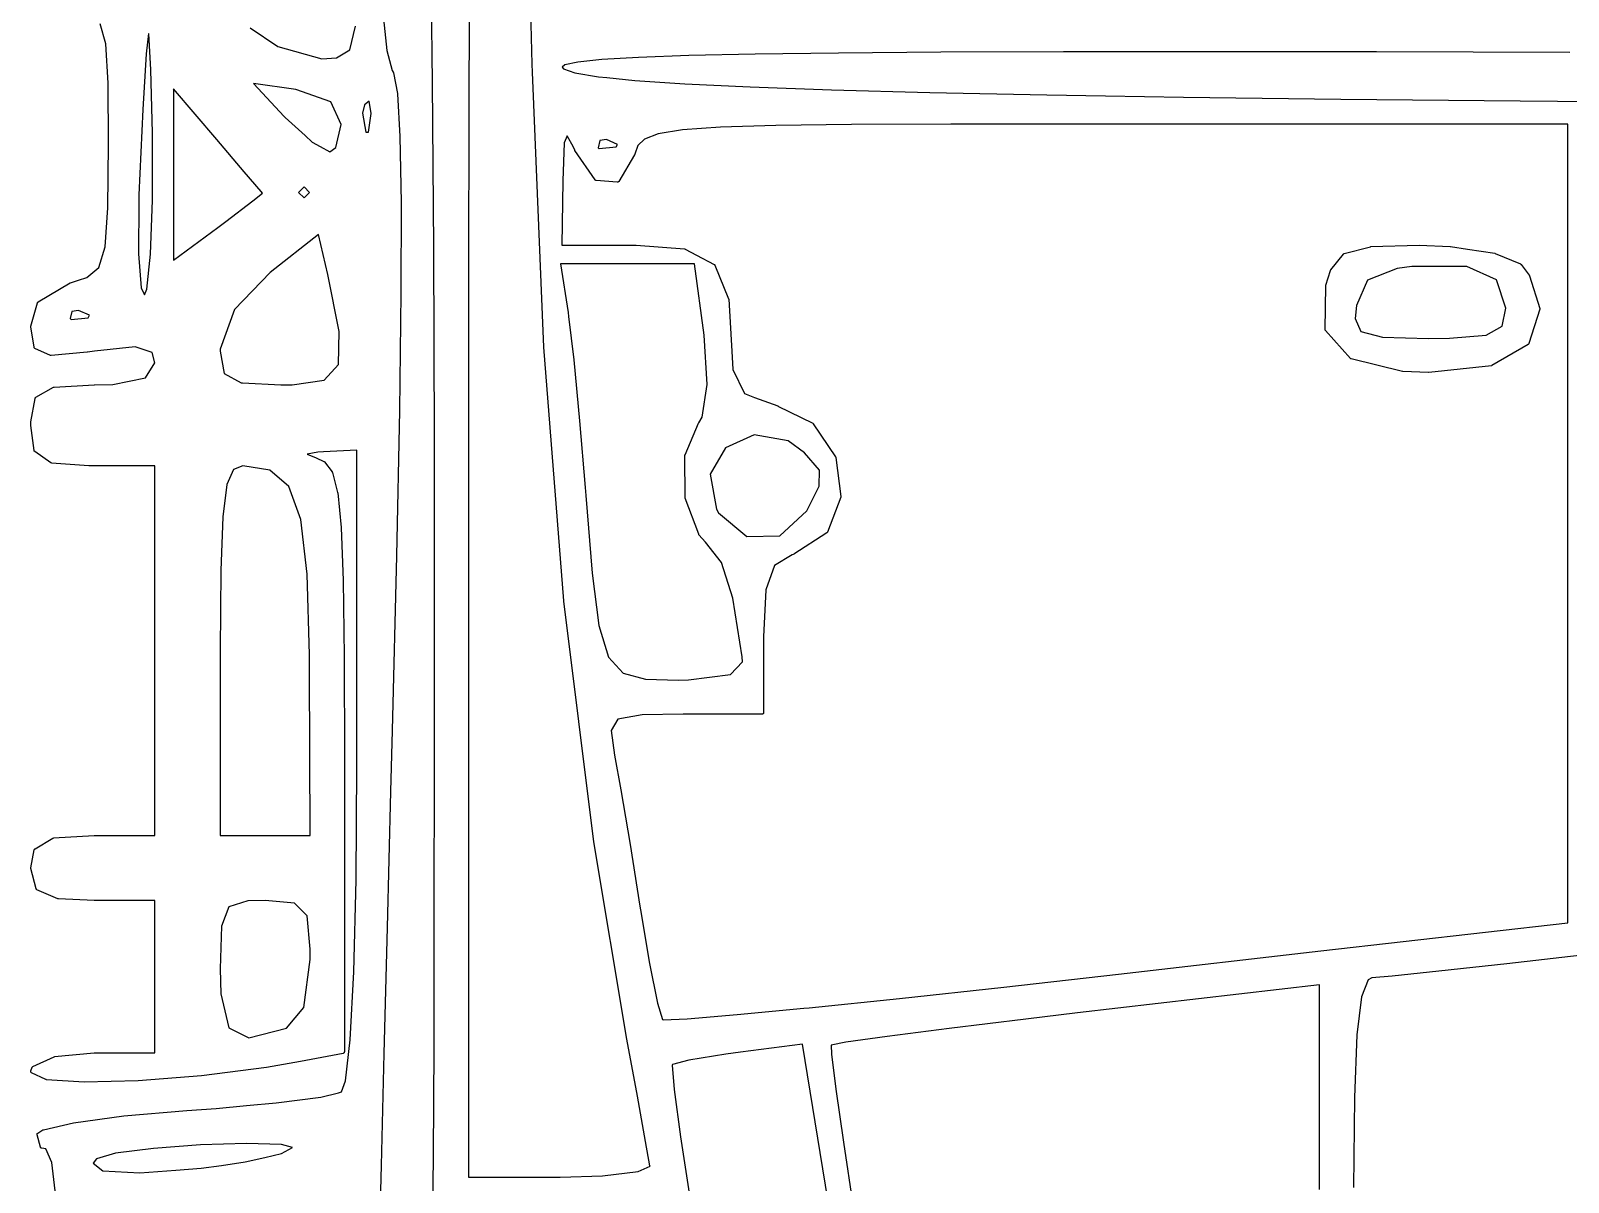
# Model space of a CAD drawing. Extents: x 0.3 to 75.7, y -92.2 to -1.9.
# Drawn here: x 0.29 to 5.32, y -72.89 to -69.13 of the extents above; entities that cross this region are included whole.
import ezdxf

# ---------------------------------------------------------------- set-up
doc = ezdxf.new("R2010")
doc.units = 0
doc.header["$MEASUREMENT"] = 0
doc.layers.add('BLACK', color=7, linetype='CONTINUOUS')

msp = doc.modelspace()

# ---------------------------------------------------------------- linework, layer by layer
at = {"layer": 'Black'}
for p, q in [((1.60526, -69.2975), (1.59973, -68.8544)), ((1.93147, -69.2375), (1.92149, -68.8533)), ((1.44066, -69.0478), (1.45514, -69.1929)), ((1.72525, -69.0328), (1.72378, -69.4156)), ((0.536395, -69.1703), (0.517679, -69.1052)), ((1.33471, -69.19), (1.3535, -69.1131)), ((0.675832, -69.1374), (0.667878, -69.2037)), ((0.676439, -69.1385), (0.675832, -69.1374)), ((0.683361, -69.2543), (0.676439, -69.1385)), ((1.00824, -69.1185), (1.09878, -69.1799)), ((0.54355, -69.2991), (0.536395, -69.1703)), ((0.667878, -69.2037), (0.656779, -69.3852)), ((1.09878, -69.1799), (1.24278, -69.2198)), ((1.29127, -69.2167), (1.33471, -69.19)), ((1.45514, -69.1929), (1.47274, -69.2574)), ((2.27848, -69.215), (2.15906, -69.222)), ((2.44389, -69.2091), (2.27848, -69.215)), ((2.66041, -69.2044), (2.44389, -69.2091)), ((2.93334, -69.2009), (2.66041, -69.2044)), ((2.66041, -69.2044), (2.66041, -69.2044)), ((3.26781, -69.1985), (2.93334, -69.2009)), ((2.93334, -69.2009), (2.93334, -69.2009)), ((3.66909, -69.1971), (3.26781, -69.1985)), ((4.1424, -69.1968), (3.66909, -69.1971)), ((4.69297, -69.1974), (4.1424, -69.1968)), ((5.32604, -69.199), (4.69297, -69.1974)), ((0.68846, -69.4632), (0.683361, -69.2543)), ((1.24278, -69.2198), (1.29127, -69.2167)), ((1.47274, -69.2574), (1.47663, -69.2636)), ((1.47663, -69.2636), (1.47665, -69.2637)), ((1.47665, -69.2637), (1.47669, -69.2637)), ((1.47669, -69.2637), (1.47697, -69.2645)), ((1.47697, -69.2645), (1.47728, -69.2652)), ((1.47728, -69.2652), (1.47728, -69.2653)), ((1.47728, -69.2653), (1.4773, -69.2654)), ((1.4773, -69.2654), (1.49007, -69.3335)), ((1.9321, -69.263), (1.93147, -69.2375)), ((1.93211, -69.2631), (1.9321, -69.263)), ((1.96906, -70.1631), (1.9321, -69.2631)), ((1.9321, -69.2631), (1.93211, -69.2631)), ((2.03841, -69.2397), (2.02961, -69.247)), ((2.02961, -69.247), (2.03328, -69.252)), ((2.03328, -69.252), (2.07112, -69.2654)), ((2.0805, -69.2304), (2.03841, -69.2397)), ((2.07112, -69.2654), (2.14797, -69.2783)), ((2.15906, -69.222), (2.0805, -69.2304)), ((0.5446, -69.4987), (0.54355, -69.2991)), ((1.15733, -69.3203), (1.0189, -69.3)), ((1.0189, -69.3), (1.12021, -69.4079)), ((1.60905, -69.8353), (1.60526, -69.2975)), ((2.14797, -69.2783), (2.1757, -69.2811)), ((2.1757, -69.2811), (2.2667, -69.2903)), ((2.2667, -69.2903), (2.43084, -69.3013)), ((2.43084, -69.3013), (2.64396, -69.3115)), ((2.64396, -69.3115), (2.90999, -69.3209)), ((0.899334, -69.484), (0.7578, -69.3184)), ((0.7578, -69.3184), (0.7578, -69.8783)), ((1.27289, -69.3599), (1.15733, -69.3203)), ((1.30635, -69.4343), (1.27289, -69.3599)), ((1.39755, -69.358), (1.38291, -69.3705)), ((1.40413, -69.3984), (1.39755, -69.358)), ((1.49007, -69.3335), (1.49008, -69.3338)), ((1.49008, -69.3338), (1.49015, -69.3341)), ((1.49015, -69.3341), (1.49847, -69.4735)), ((2.90999, -69.3209), (2.90999, -69.3209)), ((2.90999, -69.3209), (3.23249, -69.3295)), ((3.23249, -69.3295), (3.23249, -69.3295)), ((3.23249, -69.3295), (3.61534, -69.3375)), ((3.61534, -69.3375), (3.61535, -69.3375)), ((3.61535, -69.3375), (3.8068, -69.3406)), ((3.8068, -69.3406), (3.80681, -69.3406)), ((3.80681, -69.3406), (4.0622, -69.3448)), ((4.0622, -69.3448), (4.06221, -69.3448)), ((4.06221, -69.3448), (4.57691, -69.3515)), ((4.57691, -69.3515), (4.57691, -69.3515)), ((4.57691, -69.3515), (5.16315, -69.3577)), ((5.16315, -69.3577), (5.40807, -69.3598)), ((0.656779, -69.3852), (0.644679, -69.6648)), ((1.12021, -69.4079), (1.12338, -69.4112)), ((1.12338, -69.4112), (1.18797, -69.4702)), ((1.38291, -69.3705), (1.3755, -69.3973)), ((1.3755, -69.3973), (1.38666, -69.4598)), ((1.39548, -69.4594), (1.40413, -69.3984)), ((1.72378, -69.4156), (1.72314, -69.8832)), ((0.68852, -69.6816), (0.68846, -69.4632)), ((1.28862, -69.5102), (1.30635, -69.4343)), ((1.38666, -69.4598), (1.39548, -69.4594)), ((2.34339, -69.4652), (2.29875, -69.4821)), ((2.42277, -69.4525), (2.34339, -69.4652)), ((2.54743, -69.4436), (2.42277, -69.4525)), ((2.72813, -69.4379), (2.54743, -69.4436)), ((2.97562, -69.4348), (2.72813, -69.4379)), ((3.30077, -69.4333), (2.97562, -69.4348)), ((2.97562, -69.4348), (2.97562, -69.4348)), ((3.71449, -69.433), (3.30077, -69.4333)), ((3.80672, -69.433), (3.71449, -69.433)), ((5.3198, -69.433), (3.80672, -69.433)), ((5.3198, -72.0453), (5.3198, -69.433)), ((0.543062, -69.7067), (0.5446, -69.4987)), ((0.899336, -69.484), (0.899334, -69.484)), ((0.989116, -69.5891), (0.899336, -69.484)), ((1.18797, -69.4702), (1.21181, -69.4919)), ((1.21181, -69.4919), (1.23782, -69.5063)), ((1.23782, -69.5063), (1.26934, -69.5237)), ((1.26934, -69.5237), (1.28862, -69.5102)), ((1.49847, -69.4735), (1.49845, -69.4736)), ((1.49845, -69.4736), (1.49847, -69.4737)), ((1.49847, -69.4737), (1.50233, -69.6895)), ((2.03605, -69.4945), (2.03102, -69.6187)), ((2.04525, -69.4713), (2.03605, -69.4945)), ((2.06656, -69.509), (2.04525, -69.4713)), ((2.07055, -69.5188), (2.06656, -69.509)), ((2.1524, -69.487), (2.1469, -69.5108)), ((2.1469, -69.5108), (2.15034, -69.5136)), ((2.15034, -69.5136), (2.20588, -69.508)), ((2.17447, -69.4839), (2.1524, -69.487)), ((2.21012, -69.4998), (2.17447, -69.4839)), ((2.20588, -69.508), (2.21012, -69.4998)), ((2.27725, -69.5034), (2.26685, -69.5311)), ((2.29875, -69.4821), (2.27725, -69.5034)), ((2.07083, -69.5192), (2.07055, -69.5188)), ((2.07105, -69.5197), (2.07083, -69.5192)), ((2.13666, -69.6158), (2.07105, -69.5197)), ((2.26595, -69.5338), (2.21433, -69.6208)), ((2.26619, -69.5331), (2.26595, -69.5338)), ((2.26648, -69.5325), (2.26619, -69.5331)), ((2.26685, -69.5311), (2.26648, -69.5325)), ((1.04399, -69.6537), (0.989116, -69.5891)), ((0.989116, -69.5891), (0.989116, -69.5891)), ((2.137, -69.6162), (2.13666, -69.6158)), ((2.13729, -69.6166), (2.137, -69.6162)), ((2.13761, -69.6168), (2.13729, -69.6166)), ((2.13787, -69.6171), (2.13761, -69.6168)), ((2.13831, -69.6173), (2.13787, -69.6171)), ((2.13872, -69.6176), (2.13831, -69.6173)), ((2.13909, -69.6177), (2.13872, -69.6176)), ((0.644679, -69.6648), (0.643804, -69.6901)), ((0.644679, -69.6648), (0.644679, -69.6648)), ((1.01762, -69.6846), (1.04848, -69.6591)), ((1.04848, -69.6591), (1.04399, -69.6537)), ((1.1846, -69.6383), (1.16627, -69.6566)), ((1.16627, -69.6566), (1.1846, -69.6749)), ((1.20293, -69.6566), (1.1846, -69.6383)), ((1.1846, -69.6749), (1.20293, -69.6566)), ((2.03102, -69.6187), (2.02787, -69.8294)), ((2.13943, -69.6178), (2.13909, -69.6177)), ((2.13993, -69.6179), (2.13943, -69.6178)), ((2.14041, -69.618), (2.13993, -69.6179)), ((2.20965, -69.6233), (2.14041, -69.618)), ((2.20981, -69.6232), (2.20965, -69.6233)), ((2.20997, -69.6233), (2.20981, -69.6232)), ((2.21067, -69.6232), (2.20997, -69.6233)), ((2.21137, -69.6231), (2.21067, -69.6232)), ((2.21152, -69.623), (2.21137, -69.6231)), ((2.21168, -69.623), (2.21152, -69.623)), ((2.2123, -69.6226), (2.21168, -69.623)), ((2.21294, -69.6223), (2.2123, -69.6226)), ((2.21305, -69.6222), (2.21294, -69.6223)), ((2.21319, -69.6221), (2.21305, -69.6222)), ((2.21366, -69.6216), (2.21319, -69.6221)), ((2.21415, -69.6211), (2.21366, -69.6216)), ((2.21422, -69.6209), (2.21415, -69.6211)), ((2.21433, -69.6208), (2.21422, -69.6209)), ((0.534465, -69.8344), (0.543062, -69.7067)), ((0.643804, -69.6901), (0.643272, -69.8574)), ((0.681897, -69.8592), (0.68852, -69.6816)), ((0.928921, -69.7517), (1.01762, -69.6846)), ((1.50233, -69.6896), (1.50172, -69.9867)), ((1.50233, -69.6895), (1.50232, -69.6895)), ((1.50232, -69.6895), (1.50233, -69.6896)), ((0.902228, -69.7715), (0.92892, -69.7517)), ((0.92892, -69.7517), (0.928921, -69.7517)), ((0.7578, -69.8783), (0.902228, -69.7715)), ((1.2323, -69.7943), (1.07365, -69.919)), ((1.2626, -69.9253), (1.2323, -69.7943)), ((0.513277, -69.9028), (0.534465, -69.8344)), ((0.643272, -69.8574), (0.652096, -69.9688)), ((0.66989, -69.9731), (0.681897, -69.8592)), ((1.61106, -70.4664), (1.60905, -69.8353)), ((2.02787, -69.8294), (2.27087, -69.8294)), ((2.27087, -69.8294), (2.27106, -69.8294)), ((2.27106, -69.8294), (2.27125, -69.8294)), ((2.27125, -69.8294), (2.4296, -69.8414)), ((2.4296, -69.8414), (2.42976, -69.8414)), ((2.42976, -69.8414), (2.42992, -69.8414)), ((2.42992, -69.8414), (2.43059, -69.8416)), ((2.43059, -69.8416), (2.43129, -69.8418)), ((2.43129, -69.8418), (2.43142, -69.8419)), ((2.43142, -69.8419), (2.43157, -69.842)), ((2.43157, -69.842), (2.46853, -69.8616)), ((2.46853, -69.8616), (2.52679, -69.8925)), ((4.54381, -69.9101), (4.5851, -69.8582)), ((4.5851, -69.8582), (4.58566, -69.8577)), ((4.58566, -69.8577), (4.58618, -69.8572)), ((4.58618, -69.8572), (4.5863, -69.8572)), ((4.5863, -69.8572), (4.5864, -69.8571)), ((4.5864, -69.8571), (4.58709, -69.8568)), ((4.58709, -69.8568), (4.58776, -69.8565)), ((4.58776, -69.8565), (4.67332, -69.8343)), ((4.67332, -69.8343), (4.67388, -69.8342)), ((4.67388, -69.8342), (4.67443, -69.8341)), ((4.67443, -69.8341), (4.83286, -69.8294)), ((4.83286, -69.8294), (4.83304, -69.8294)), ((4.83304, -69.8294), (4.83321, -69.8294)), ((4.83321, -69.8294), (4.9345, -69.8336)), ((4.9345, -69.8336), (4.93477, -69.8336)), ((4.93477, -69.8336), (4.93504, -69.8336)), ((4.93504, -69.8336), (4.99114, -69.8421)), ((4.99114, -69.8421), (5.08016, -69.8557)), ((5.08016, -69.8557), (5.08074, -69.8559)), ((5.08074, -69.8559), (5.08134, -69.856)), ((5.08134, -69.856), (5.16417, -69.8907)), ((0.474179, -69.9355), (0.513277, -69.9028)), ((1.07365, -69.919), (0.957099, -70.0393)), ((1.72314, -69.8832), (1.723, -70.444)), ((1.72314, -69.8832), (1.72314, -69.8832)), ((2.02402, -69.8902), (2.04832, -70.0495)), ((2.46183, -69.8902), (2.02402, -69.8902)), ((2.49389, -70.1241), (2.46183, -69.8902)), ((2.52679, -69.8925), (2.52717, -69.8928)), ((2.52717, -69.8928), (2.52815, -69.8936)), ((2.52815, -69.8936), (2.52816, -69.8936)), ((2.52816, -69.8936), (2.52816, -69.8936)), ((2.52816, -69.8936), (2.52843, -69.894)), ((2.52843, -69.894), (2.52908, -69.8951)), ((2.52908, -69.8951), (2.57375, -70.0048)), ((4.52792, -69.9606), (4.54294, -69.9117)), ((4.54294, -69.9117), (4.54297, -69.9117)), ((4.54297, -69.9117), (4.54298, -69.9116)), ((4.54298, -69.9116), (4.54336, -69.9109)), ((4.54336, -69.9109), (4.54373, -69.9102)), ((4.54373, -69.9102), (4.54378, -69.9102)), ((4.54378, -69.9102), (4.54381, -69.9101)), ((4.76117, -69.9054), (4.66413, -69.9438)), ((4.80926, -69.8993), (4.76117, -69.9054)), ((4.98932, -69.8987), (4.80926, -69.8993)), ((5.08652, -69.9425), (4.98932, -69.8987)), ((5.16417, -69.8907), (5.16454, -69.891)), ((5.16454, -69.891), (5.16494, -69.8912)), ((5.16494, -69.8912), (5.16527, -69.8915)), ((5.16527, -69.8915), (5.16563, -69.8917)), ((5.16563, -69.8917), (5.1659, -69.892)), ((5.1659, -69.892), (5.16622, -69.8923)), ((5.16622, -69.8923), (5.19329, -69.9279)), ((0.314948, -70.0151), (0.420041, -69.9526)), ((0.420041, -69.9526), (0.42059, -69.9524)), ((0.42059, -69.9524), (0.42111, -69.9521)), ((0.42111, -69.9521), (0.44651, -69.9442)), ((0.44651, -69.9442), (0.474179, -69.9355)), ((0.652096, -69.9688), (0.663205, -69.9917)), ((1.29955, -70.1121), (1.2626, -69.9253)), ((4.52565, -70.1053), (4.5277, -69.962)), ((4.5277, -69.962), (4.52783, -69.9613)), ((4.52783, -69.9613), (4.52792, -69.9606)), ((4.66413, -69.9438), (4.62768, -70.0262)), ((5.11655, -70.0357), (5.08652, -69.9425)), ((5.19329, -69.9279), (5.19368, -69.9287)), ((5.19368, -69.9287), (5.19407, -69.9294)), ((5.19407, -69.9294), (5.22797, -70.0361)), ((0.290794, -70.0945), (0.3127, -70.0181)), ((0.3127, -70.0181), (0.312762, -70.0179)), ((0.312762, -70.0179), (0.312785, -70.0178)), ((0.312785, -70.0178), (0.313143, -70.0172)), ((0.313143, -70.0172), (0.313461, -70.0165)), ((0.313461, -70.0165), (0.313563, -70.0164)), ((0.313563, -70.0164), (0.313633, -70.0163)), ((0.313633, -70.0163), (0.314189, -70.0158)), ((0.314189, -70.0158), (0.31471, -70.0153)), ((0.31471, -70.0153), (0.31484, -70.0152)), ((0.31484, -70.0152), (0.314948, -70.0151)), ((0.663205, -69.9917), (0.66989, -69.9731)), ((1.50172, -69.9867), (1.49664, -70.3702)), ((1.50172, -69.9867), (1.50171, -69.9867)), ((1.50171, -69.9867), (1.50172, -69.9867)), ((2.57375, -70.0048), (2.57392, -70.0056)), ((2.57392, -70.0056), (2.57411, -70.0064)), ((2.57411, -70.0064), (2.5859, -70.196)), ((0.425201, -70.0458), (0.419705, -70.0696)), ((0.419705, -70.0696), (0.423136, -70.0724)), ((0.423136, -70.0724), (0.478677, -70.0668)), ((0.447267, -70.0427), (0.425201, -70.0458)), ((0.482924, -70.0586), (0.447267, -70.0427)), ((0.478677, -70.0668), (0.482924, -70.0586)), ((0.957099, -70.0393), (0.910204, -70.1691)), ((2.04832, -70.0495), (2.04832, -70.0496)), ((2.04832, -70.0496), (2.04833, -70.0496)), ((2.04833, -70.0496), (2.05022, -70.0625)), ((2.05022, -70.0625), (2.05022, -70.0626)), ((2.05022, -70.0626), (2.05024, -70.0627)), ((2.05024, -70.0627), (2.06693, -70.2046)), ((4.62768, -70.0262), (4.624, -70.0694)), ((4.624, -70.0694), (4.64255, -70.1119)), ((5.10443, -70.0943), (5.11655, -70.0357)), ((5.22796, -70.0391), (5.19174, -70.1511)), ((5.22805, -70.0385), (5.22796, -70.0391)), ((5.22797, -70.0361), (5.22805, -70.0368)), ((5.22805, -70.0368), (5.2282, -70.0374)), ((5.22819, -70.0378), (5.22805, -70.0385)), ((5.2282, -70.0374), (5.22817, -70.0376)), ((5.22817, -70.0376), (5.22819, -70.0378)), ((0.290613, -70.0962), (0.29068, -70.0956)), ((0.290667, -70.0964), (0.290613, -70.0962)), ((0.290663, -70.0967), (0.290667, -70.0964)), ((0.301385, -70.1634), (0.290663, -70.0967)), ((0.29068, -70.0956), (0.29069, -70.0949)), ((0.29069, -70.0949), (0.290771, -70.0947)), ((0.290771, -70.0947), (0.290794, -70.0945)), ((1.29752, -70.22), (1.29955, -70.1121)), ((4.52567, -70.1054), (4.52565, -70.1053)), ((4.52565, -70.1055), (4.52567, -70.1054)), ((4.5258, -70.1063), (4.52565, -70.1055)), ((4.52592, -70.107), (4.5258, -70.1063)), ((4.52598, -70.1071), (4.52592, -70.107)), ((4.526, -70.1072), (4.52598, -70.1071)), ((4.5264, -70.1079), (4.526, -70.1072)), ((4.52677, -70.1085), (4.5264, -70.1079)), ((4.52686, -70.1086), (4.52677, -70.1085)), ((4.52692, -70.1087), (4.52686, -70.1086)), ((4.60823, -70.1997), (4.52692, -70.1087)), ((4.64255, -70.1119), (4.7134, -70.1303)), ((5.05254, -70.1235), (5.10443, -70.0943)), ((0.301624, -70.1641), (0.301385, -70.1634)), ((0.301821, -70.1648), (0.301624, -70.1641)), ((0.301906, -70.1649), (0.301821, -70.1648)), ((0.301954, -70.1651), (0.301906, -70.1649)), ((0.302411, -70.1656), (0.301954, -70.1651)), ((0.302837, -70.1662), (0.302411, -70.1656)), ((0.302958, -70.1663), (0.302837, -70.1662)), ((0.30305, -70.1664), (0.302958, -70.1663)), ((0.30367, -70.1668), (0.30305, -70.1664)), ((0.304274, -70.1672), (0.30367, -70.1668)), ((0.354887, -70.1899), (0.304274, -70.1672)), ((0.631768, -70.162), (0.499438, -70.1755)), ((0.687683, -70.1807), (0.631768, -70.162)), ((0.910204, -70.1691), (0.910236, -70.1755)), ((1.96908, -70.1632), (1.96906, -70.1631)), ((1.96907, -70.1633), (1.96908, -70.1632)), ((2.03506, -70.9931), (1.96907, -70.1633)), ((2.50394, -70.2847), (2.49389, -70.1241)), ((4.7134, -70.1303), (4.86409, -70.1342)), ((4.86409, -70.1342), (4.93195, -70.1336)), ((4.93195, -70.1336), (5.05254, -70.1235)), ((5.1895, -70.1539), (5.07127, -70.2228)), ((5.18956, -70.1539), (5.1895, -70.1539)), ((5.18963, -70.1538), (5.18956, -70.1539)), ((5.19022, -70.1533), (5.18963, -70.1538)), ((5.19082, -70.1528), (5.19022, -70.1533)), ((5.19086, -70.1527), (5.19082, -70.1528)), ((5.19092, -70.1527), (5.19086, -70.1527)), ((5.19129, -70.152), (5.19092, -70.1527)), ((5.19168, -70.1513), (5.19129, -70.152)), ((5.1917, -70.1512), (5.19168, -70.1513)), ((5.19174, -70.1511), (5.1917, -70.1512)), ((0.355293, -70.19), (0.354887, -70.1899)), ((0.355674, -70.1902), (0.355293, -70.19)), ((0.356131, -70.1902), (0.355674, -70.1902)), ((0.356571, -70.1904), (0.356131, -70.1902)), ((0.356985, -70.1903), (0.356571, -70.1904)), ((0.357405, -70.1903), (0.356985, -70.1903)), ((0.475573, -70.1792), (0.357405, -70.1903)), ((0.475722, -70.1791), (0.475573, -70.1792)), ((0.475878, -70.1791), (0.475722, -70.1791)), ((0.499438, -70.1755), (0.475878, -70.1791)), ((0.66605, -70.2636), (0.696611, -70.214)), ((0.696611, -70.214), (0.687683, -70.1807)), ((0.910236, -70.1755), (0.923565, -70.2485)), ((1.25017, -70.2705), (1.29752, -70.22)), ((2.06693, -70.2046), (2.06693, -70.2047)), ((2.06693, -70.2047), (2.06695, -70.2047)), ((2.06695, -70.2047), (2.0862, -70.4039)), ((2.5859, -70.196), (2.58589, -70.1961)), ((2.58589, -70.1961), (2.5859, -70.1961)), ((2.5859, -70.1961), (2.58799, -70.2359)), ((4.60873, -70.2001), (4.60823, -70.1997)), ((4.60918, -70.2005), (4.60873, -70.2001)), ((4.6094, -70.2006), (4.60918, -70.2005)), ((4.6096, -70.2008), (4.6094, -70.2006)), ((4.61019, -70.201), (4.6096, -70.2008)), ((4.61076, -70.2012), (4.61019, -70.201)), ((4.77842, -70.2425), (4.61076, -70.2012)), ((0.559116, -70.2851), (0.66605, -70.2636)), ((0.923565, -70.2485), (0.978751, -70.2796)), ((1.14602, -70.2861), (1.25017, -70.2705)), ((2.58799, -70.2359), (2.62563, -70.3149)), ((4.77893, -70.2425), (4.77842, -70.2425)), ((4.77943, -70.2426), (4.77893, -70.2425)), ((4.86347, -70.2458), (4.77943, -70.2426)), ((4.86383, -70.2457), (4.86347, -70.2458)), ((4.8642, -70.2458), (4.86383, -70.2457)), ((5.0693, -70.2234), (4.8642, -70.2458)), ((5.06947, -70.2234), (5.0693, -70.2234)), ((5.06964, -70.2234), (5.06947, -70.2234)), ((5.07029, -70.2231), (5.06964, -70.2234)), ((5.07097, -70.2229), (5.07029, -70.2231)), ((5.07111, -70.2228), (5.07097, -70.2229)), ((5.07127, -70.2228), (5.07111, -70.2228)), ((0.307244, -70.3269), (0.365431, -70.2942)), ((0.365431, -70.2942), (0.365695, -70.2941)), ((0.365695, -70.2941), (0.365925, -70.2939)), ((0.365925, -70.2939), (0.366507, -70.2938)), ((0.366507, -70.2938), (0.36707, -70.2936)), ((0.36707, -70.2936), (0.367344, -70.2936)), ((0.367344, -70.2936), (0.367617, -70.2935)), ((0.367617, -70.2935), (0.498535, -70.2866)), ((0.498535, -70.2866), (0.498608, -70.2866)), ((0.498608, -70.2866), (0.498677, -70.2866)), ((0.498677, -70.2866), (0.559116, -70.2851)), ((0.978751, -70.2796), (0.983815, -70.2798)), ((0.983815, -70.2798), (1.1085, -70.2866)), ((1.1085, -70.2866), (1.14602, -70.2861)), ((2.48758, -70.3918), (2.50394, -70.2847)), ((2.62563, -70.3149), (2.65887, -70.3272)), ((0.290754, -70.4066), (0.304775, -70.3303)), ((0.304775, -70.3303), (0.304932, -70.3299)), ((0.304932, -70.3299), (0.305015, -70.3295)), ((0.305015, -70.3295), (0.305232, -70.3291)), ((0.305232, -70.3291), (0.305381, -70.3287)), ((0.305381, -70.3287), (0.305672, -70.3284)), ((0.305672, -70.3284), (0.305901, -70.328)), ((0.305901, -70.328), (0.306231, -70.3277)), ((0.306231, -70.3277), (0.306507, -70.3274)), ((0.306507, -70.3274), (0.306896, -70.3272)), ((0.306896, -70.3272), (0.307244, -70.3269)), ((1.49664, -70.3702), (1.48711, -70.8452)), ((1.49664, -70.3702), (1.49664, -70.3702)), ((1.49664, -70.3702), (1.49664, -70.3702)), ((2.65887, -70.3272), (2.73438, -70.3552)), ((2.73438, -70.3552), (2.7346, -70.3554)), ((2.7346, -70.3554), (2.73486, -70.3554)), ((2.73486, -70.3554), (2.84877, -70.4116)), ((0.2906, -70.4186), (0.290672, -70.4075)), ((0.290659, -70.4189), (0.2906, -70.4186)), ((0.290645, -70.4193), (0.290659, -70.4189)), ((0.301735, -70.5011), (0.290645, -70.4193)), ((0.290672, -70.4075), (0.290751, -70.4071)), ((0.290751, -70.4071), (0.290754, -70.4066)), ((2.0862, -70.4039), (2.0862, -70.4039)), ((2.0862, -70.4039), (2.08621, -70.4039)), ((2.08621, -70.4039), (2.10422, -70.6214)), ((2.4311, -70.5152), (2.47578, -70.4112)), ((2.47578, -70.4112), (2.47597, -70.4109)), ((2.47597, -70.4109), (2.47611, -70.4105)), ((2.47611, -70.4105), (2.48758, -70.3918)), ((2.84877, -70.4116), (2.84911, -70.4118)), ((2.84911, -70.4118), (2.8495, -70.412)), ((2.8495, -70.412), (2.84981, -70.4124)), ((2.84981, -70.4124), (2.85017, -70.4126)), ((2.85017, -70.4126), (2.85041, -70.413)), ((2.85041, -70.413), (2.8507, -70.4133)), ((2.8507, -70.4133), (2.92395, -70.5219)), ((1.6114, -70.9012), (1.61106, -70.4664)), ((1.723, -70.444), (1.723, -70.444)), ((1.723, -70.444), (1.723, -72.8774)), ((2.65779, -70.4497), (2.56392, -70.4923)), ((2.76818, -70.4689), (2.65779, -70.4497)), ((2.82202, -70.5087), (2.76818, -70.4689)), ((0.301836, -70.5014), (0.301735, -70.5011)), ((0.301865, -70.5017), (0.301836, -70.5014)), ((0.302097, -70.5022), (0.301865, -70.5017)), ((0.302264, -70.5027), (0.302097, -70.5022)), ((0.302464, -70.503), (0.302264, -70.5027)), ((0.302604, -70.5033), (0.302464, -70.503)), ((0.302991, -70.5037), (0.302604, -70.5033)), ((0.303326, -70.5041), (0.302991, -70.5037)), ((0.303604, -70.5043), (0.303326, -70.5041)), ((0.303836, -70.5045), (0.303604, -70.5043)), ((0.356151, -70.5409), (0.303836, -70.5045)), ((1.22991, -70.5068), (1.19517, -70.5132)), ((1.19517, -70.5132), (1.22458, -70.5252)), ((1.24836, -70.5057), (1.22991, -70.5068)), ((1.3574, -70.5001), (1.24836, -70.5057)), ((1.3574, -71.5332), (1.3574, -70.5001)), ((2.4307, -70.5169), (2.43087, -70.5162)), ((2.43072, -70.517), (2.4307, -70.5169)), ((2.4307, -70.5172), (2.43072, -70.517)), ((2.43181, -70.6555), (2.4307, -70.5172)), ((2.43087, -70.5162), (2.43098, -70.5155)), ((2.43098, -70.5155), (2.43107, -70.5153)), ((2.43107, -70.5153), (2.4311, -70.5152)), ((2.56392, -70.4923), (2.51353, -70.5788)), ((2.87114, -70.5655), (2.82202, -70.5087)), ((2.92395, -70.5219), (2.92407, -70.5222)), ((2.92407, -70.5222), (2.92425, -70.5224)), ((2.92425, -70.5224), (2.92442, -70.5229)), ((2.92442, -70.5229), (2.92466, -70.5235)), ((0.356573, -70.5411), (0.356151, -70.5409)), ((0.356963, -70.5414), (0.356573, -70.5411)), ((0.357361, -70.5415), (0.356963, -70.5414)), ((0.357727, -70.5416), (0.357361, -70.5415)), ((0.358189, -70.5417), (0.357727, -70.5416)), ((0.358647, -70.5418), (0.358189, -70.5417)), ((0.480746, -70.5505), (0.358647, -70.5418)), ((0.480919, -70.5505), (0.480746, -70.5505)), ((0.481091, -70.5506), (0.480919, -70.5505)), ((0.498787, -70.5506), (0.481091, -70.5506)), ((0.498794, -70.5506), (0.498787, -70.5506)), ((0.4988, -70.5506), (0.498794, -70.5506)), ((0.697, -70.5506), (0.4988, -70.5506)), ((0.697, -71.7598), (0.697, -70.5506)), ((0.953984, -70.5631), (0.932341, -70.6126)), ((0.984128, -70.5508), (0.953984, -70.5631)), ((1.0732, -70.5654), (0.984128, -70.5508)), ((1.13459, -70.6188), (1.0732, -70.5654)), ((1.22458, -70.5252), (1.22465, -70.5252)), ((1.22465, -70.5252), (1.22473, -70.5252)), ((1.22473, -70.5252), (1.24984, -70.5364)), ((1.24984, -70.5364), (1.25017, -70.5366)), ((1.25017, -70.5366), (1.25053, -70.5368)), ((1.25053, -70.5368), (1.25088, -70.5371)), ((1.25088, -70.5371), (1.25128, -70.5374)), ((1.25128, -70.5374), (1.25151, -70.5377)), ((1.25151, -70.5377), (1.2518, -70.5379)), ((1.2518, -70.5379), (1.27645, -70.5706)), ((1.27645, -70.5706), (1.27649, -70.5707)), ((1.27649, -70.5707), (1.27656, -70.5708)), ((1.27656, -70.5708), (1.27689, -70.5715)), ((1.27689, -70.5715), (1.27723, -70.5722)), ((1.27723, -70.5722), (1.27725, -70.5723)), ((1.27725, -70.5723), (1.27729, -70.5724)), ((1.27729, -70.5724), (1.29468, -70.6384)), ((2.87003, -70.6173), (2.87114, -70.5655)), ((2.92466, -70.5235), (2.92468, -70.5238)), ((2.92468, -70.5238), (2.92477, -70.524)), ((2.92477, -70.524), (2.94114, -70.6513)), ((0.932341, -70.6126), (0.918732, -70.7178)), ((1.17388, -70.727), (1.13459, -70.6188)), ((2.10422, -70.6214), (2.10422, -70.6214)), ((2.10422, -70.6214), (2.10423, -70.6214)), ((2.10423, -70.6214), (2.10621, -70.6476)), ((2.51353, -70.5788), (2.53383, -70.693)), ((2.82974, -70.6983), (2.87003, -70.6173)), ((1.29468, -70.6384), (1.29471, -70.6388)), ((1.29471, -70.6388), (1.29482, -70.6392)), ((1.29482, -70.6392), (1.30619, -70.7523)), ((2.10621, -70.6476), (2.12707, -70.9024)), ((2.43198, -70.6564), (2.43181, -70.6555)), ((2.43212, -70.6572), (2.43198, -70.6564)), ((2.47587, -70.775), (2.43212, -70.6572)), ((2.94085, -70.6537), (2.89691, -70.7679)), ((2.94092, -70.6533), (2.94085, -70.6537)), ((2.94106, -70.653), (2.94092, -70.6533)), ((2.94109, -70.6525), (2.94106, -70.653)), ((2.94118, -70.652), (2.94109, -70.6525)), ((2.94114, -70.6513), (2.94113, -70.6516)), ((2.94113, -70.6516), (2.94118, -70.652)), ((0.918732, -70.7178), (0.911997, -70.8935)), ((2.53383, -70.693), (2.54071, -70.7049)), ((2.54071, -70.7049), (2.63383, -70.7818)), ((2.74172, -70.7799), (2.82974, -70.6983)), ((1.19513, -70.9056), (1.17388, -70.727)), ((1.30619, -70.7523), (1.30618, -70.7524)), ((1.30618, -70.7524), (1.30621, -70.7526)), ((1.30621, -70.7526), (1.31281, -70.9263)), ((2.89496, -70.7703), (2.78726, -70.8399)), ((2.89548, -70.7698), (2.89496, -70.7703)), ((2.89602, -70.7694), (2.89548, -70.7698)), ((2.89611, -70.7692), (2.89602, -70.7694)), ((2.89623, -70.7691), (2.89611, -70.7692)), ((2.89655, -70.7685), (2.89623, -70.7691)), ((2.89691, -70.7679), (2.89655, -70.7685)), ((2.47592, -70.775), (2.47587, -70.775)), ((2.47594, -70.7751), (2.47592, -70.775)), ((2.47636, -70.7758), (2.47594, -70.7751)), ((2.47675, -70.7765), (2.47636, -70.7758)), ((2.47682, -70.7765), (2.47675, -70.7765)), ((2.47687, -70.7766), (2.47682, -70.7765)), ((2.49855, -70.8003), (2.47687, -70.7766)), ((2.55027, -70.8676), (2.49855, -70.8003)), ((2.63383, -70.7818), (2.74172, -70.7799)), ((1.48711, -70.8452), (1.47311, -71.4166)), ((1.48711, -70.8452), (1.4871, -70.8452)), ((1.4871, -70.8452), (1.48711, -70.8452)), ((2.58738, -70.9842), (2.55027, -70.8676)), ((2.78164, -70.8417), (2.72339, -70.8766)), ((2.78586, -70.8406), (2.78164, -70.8417)), ((2.78654, -70.8402), (2.78586, -70.8406)), ((2.78726, -70.8399), (2.78654, -70.8402)), ((0.911997, -70.8935), (0.9102, -71.1552)), ((1.20279, -71.169), (1.19513, -70.9056)), ((1.61133, -71.5102), (1.6114, -70.9012)), ((2.12707, -70.9024), (2.14931, -71.0733)), ((2.72339, -70.8766), (2.69548, -70.9561)), ((1.31281, -70.9263), (1.3128, -70.9264)), ((1.3128, -70.9264), (1.31281, -70.9264)), ((1.31281, -70.9264), (1.31586, -71.1745)), ((2.69548, -70.9561), (2.6882, -71.1104)), ((2.03509, -70.9932), (2.03506, -70.9931)), ((2.03508, -70.9933), (2.03509, -70.9932)), ((2.13283, -71.7809), (2.03508, -70.9933)), ((2.61765, -71.176), (2.58738, -70.9842)), ((2.14931, -71.0733), (2.18067, -71.1764)), ((2.6882, -71.1104), (2.6882, -71.3584)), ((0.9102, -71.1552), (0.9102, -71.7598)), ((1.20307, -71.2187), (1.20279, -71.169)), ((1.31586, -71.1745), (1.31585, -71.1745)), ((1.31585, -71.1745), (1.31586, -71.1745)), ((1.31586, -71.1745), (1.3166, -71.5105)), ((2.18067, -71.1764), (2.2283, -71.2288)), ((2.61954, -71.1916), (2.61765, -71.176)), ((1.20498, -71.7598), (1.20307, -71.2187)), ((2.5804, -71.2336), (2.61954, -71.1916)), ((2.2283, -71.2288), (2.30133, -71.2487)), ((2.30133, -71.2487), (2.40934, -71.2518)), ((2.40934, -71.2518), (2.44265, -71.2514)), ((2.44265, -71.2514), (2.5804, -71.2336)), ((2.29111, -71.3651), (2.21103, -71.3791)), ((2.42523, -71.3634), (2.29111, -71.3651)), ((2.6832, -71.3634), (2.42523, -71.3634)), ((2.68363, -71.3633), (2.6832, -71.3634)), ((2.68407, -71.3633), (2.68363, -71.3633)), ((2.68448, -71.3632), (2.68407, -71.3633)), ((2.68491, -71.3631), (2.68448, -71.3632)), ((2.68529, -71.3629), (2.68491, -71.3631)), ((2.6857, -71.3627), (2.68529, -71.3629)), ((2.68604, -71.3624), (2.6857, -71.3627)), ((2.68641, -71.3622), (2.68604, -71.3624)), ((2.68669, -71.3619), (2.68641, -71.3622)), ((2.68703, -71.3616), (2.68669, -71.3619)), ((2.68725, -71.3612), (2.68703, -71.3616)), ((2.68753, -71.3609), (2.68725, -71.3612)), ((2.68768, -71.3605), (2.68753, -71.3609)), ((2.6879, -71.3601), (2.68768, -71.3605)), ((2.68797, -71.3597), (2.6879, -71.3601)), ((2.68812, -71.3593), (2.68797, -71.3597)), ((2.6882, -71.3584), (2.68812, -71.3588)), ((2.68812, -71.3588), (2.68812, -71.3593)), ((1.47311, -71.4166), (1.46792, -71.6158)), ((1.47311, -71.4166), (1.47311, -71.4166)), ((1.47311, -71.4166), (1.47311, -71.4166)), ((2.21103, -71.3791), (2.18911, -71.4169)), ((2.18911, -71.4169), (2.2006, -71.4973)), ((1.3166, -71.5105), (1.3166, -71.5105)), ((1.3166, -71.5105), (1.3166, -71.5105)), ((1.3166, -71.5105), (1.3166, -72.4679)), ((1.61094, -72.0254), (1.61133, -71.5102)), ((2.2006, -71.4973), (2.22144, -71.6105)), ((1.35491, -71.9054), (1.3574, -71.5332)), ((1.46792, -71.6158), (1.45641, -72.0611)), ((2.22144, -71.6105), (2.22144, -71.6105)), ((2.22144, -71.6105), (2.22145, -71.6106)), ((2.22145, -71.6106), (2.25167, -71.7901)), ((0.304576, -71.8034), (0.363331, -71.769)), ((0.363331, -71.769), (0.363609, -71.7689)), ((0.363609, -71.7689), (0.363852, -71.7687)), ((0.363852, -71.7687), (0.364415, -71.7686)), ((0.364415, -71.7686), (0.364959, -71.7684)), ((0.364959, -71.7684), (0.365252, -71.7684)), ((0.365252, -71.7684), (0.365539, -71.7683)), ((0.365539, -71.7683), (0.49848, -71.7598)), ((0.49848, -71.7598), (0.498642, -71.7598)), ((0.498642, -71.7598), (0.4988, -71.7598)), ((0.4988, -71.7598), (0.697, -71.7598)), ((0.9102, -71.7598), (1.0576, -71.7598)), ((1.0576, -71.7598), (1.20498, -71.7598)), ((0.290694, -71.8654), (0.302198, -71.8068)), ((0.302198, -71.8068), (0.302333, -71.8064)), ((0.302333, -71.8064), (0.302395, -71.8061)), ((0.302395, -71.8061), (0.302641, -71.8056)), ((0.302641, -71.8056), (0.302823, -71.8052)), ((0.302823, -71.8052), (0.30307, -71.8049)), ((0.30307, -71.8049), (0.303253, -71.8046)), ((0.303253, -71.8046), (0.303633, -71.8042)), ((0.303633, -71.8042), (0.303964, -71.8039)), ((0.303964, -71.8039), (0.304292, -71.8037)), ((0.304292, -71.8037), (0.304576, -71.8034)), ((2.13286, -71.781), (2.13283, -71.7809)), ((2.13286, -71.7811), (2.13286, -71.781)), ((2.24065, -72.426), (2.13286, -71.7811)), ((2.25167, -71.7901), (2.25167, -71.7901)), ((2.25167, -71.7901), (2.25168, -71.7901)), ((2.25168, -71.7901), (2.28361, -71.9912)), ((0.290625, -71.8659), (0.290689, -71.8657)), ((0.290673, -71.8665), (0.290625, -71.8659)), ((0.290661, -71.8672), (0.290673, -71.8665)), ((0.290739, -71.8674), (0.290661, -71.8672)), ((0.290689, -71.8657), (0.290694, -71.8654)), ((0.290757, -71.8676), (0.290739, -71.8674)), ((0.307797, -71.9341), (0.290757, -71.8676)), ((1.34768, -72.2066), (1.35491, -71.9054)), ((0.308021, -71.9346), (0.307797, -71.9341)), ((0.308181, -71.9351), (0.308021, -71.9346)), ((0.308379, -71.9354), (0.308181, -71.9351)), ((0.308514, -71.9357), (0.308379, -71.9354)), ((0.308896, -71.9361), (0.308514, -71.9357)), ((0.309224, -71.9365), (0.308896, -71.9361)), ((0.309498, -71.9367), (0.309224, -71.9365)), ((0.309728, -71.9369), (0.309498, -71.9367)), ((0.31022, -71.9372), (0.309728, -71.9369)), ((0.310678, -71.9375), (0.31022, -71.9372)), ((0.379552, -71.9668), (0.310678, -71.9375)), ((0.379564, -71.9668), (0.379552, -71.9668)), ((0.379575, -71.9669), (0.379564, -71.9668)), ((0.380506, -71.9671), (0.379575, -71.9669)), ((0.381243, -71.9672), (0.380506, -71.9671)), ((0.381254, -71.9672), (0.381243, -71.9672)), ((0.381268, -71.9672), (0.381254, -71.9672)), ((0.498555, -71.973), (0.381268, -71.9672)), ((0.498678, -71.973), (0.498555, -71.973)), ((0.4988, -71.973), (0.498678, -71.973)), ((0.697, -71.973), (0.4988, -71.973)), ((0.697, -72.471), (0.697, -71.973)), ((1.00092, -71.9743), (0.938926, -71.9935)), ((1.05745, -71.973), (1.00092, -71.9743)), ((1.15396, -71.9812), (1.05745, -71.973)), ((1.19462, -72.0234), (1.15396, -71.9812)), ((0.938926, -71.9935), (0.914589, -72.057)), ((1.20485, -72.1321), (1.19462, -72.0234)), ((1.60994, -72.4547), (1.61094, -72.0254)), ((2.28361, -71.9912), (2.28361, -71.9912)), ((2.28361, -71.9912), (2.28361, -71.9912)), ((2.28361, -71.9912), (2.28546, -72.0031)), ((2.28546, -72.0031), (2.31508, -72.1789)), ((0.914589, -72.057), (0.910202, -72.1966)), ((1.45641, -72.0611), (1.44591, -72.4729)), ((4.51143, -72.1379), (5.3198, -72.0453)), ((1.205, -72.1654), (1.20485, -72.1321)), ((1.18445, -72.3228), (1.205, -72.1654)), ((2.31508, -72.1789), (2.34133, -72.3087)), ((3.84919, -72.2138), (4.51143, -72.1379)), ((4.51143, -72.1379), (4.51143, -72.1379)), ((5.11942, -72.1794), (4.89773, -72.2041)), ((5.11943, -72.1794), (5.11942, -72.1794)), ((5.11942, -72.1794), (5.11942, -72.1794)), ((5.39438, -72.148), (5.11943, -72.1794)), ((0.910202, -72.1966), (0.912499, -72.278)), ((1.33612, -72.4285), (1.34768, -72.2066)), ((3.47385, -72.256), (3.84919, -72.2138)), ((3.84919, -72.2138), (3.84919, -72.2138)), ((4.66593, -72.2321), (4.64416, -72.2876)), ((4.67843, -72.2262), (4.66593, -72.2321)), ((4.74507, -72.2204), (4.67843, -72.2262)), ((4.74512, -72.2203), (4.74507, -72.2204)), ((4.74516, -72.2203), (4.74512, -72.2203)), ((4.89771, -72.2041), (4.74516, -72.2203)), ((4.89772, -72.2041), (4.89771, -72.2041)), ((4.89773, -72.2041), (4.89772, -72.2041)), ((0.912499, -72.278), (0.938597, -72.3894)), ((3.13235, -72.2929), (3.47385, -72.256)), ((3.47385, -72.256), (3.47385, -72.256)), ((4.507, -72.249), (3.71522, -72.3407)), ((4.507, -72.9175), (4.507, -72.249)), ((1.12687, -72.3899), (1.18445, -72.3228)), ((2.34133, -72.3087), (2.35783, -72.3625)), ((2.60162, -72.346), (2.81956, -72.3251)), ((2.81956, -72.3251), (2.83731, -72.3234)), ((2.83731, -72.3234), (2.83732, -72.3234)), ((2.83732, -72.3234), (3.13235, -72.2929)), ((4.64416, -72.2876), (4.6293, -72.4124)), ((2.35783, -72.3625), (2.35952, -72.3629)), ((2.35952, -72.3629), (2.43793, -72.3596)), ((2.43793, -72.3596), (2.60162, -72.346)), ((3.54586, -72.3606), (3.295, -72.3912)), ((3.54587, -72.3606), (3.54586, -72.3606)), ((3.71522, -72.3407), (3.54587, -72.3606)), ((0.938597, -72.3894), (1.00379, -72.4216)), ((1.00379, -72.4216), (1.12687, -72.3899)), ((1.32067, -72.5627), (1.33612, -72.4285)), ((2.24066, -72.4261), (2.24065, -72.426)), ((2.27537, -72.6133), (2.24066, -72.4261)), ((2.24066, -72.4261), (2.24066, -72.4261)), ((3.09292, -72.4172), (2.95713, -72.4364)), ((3.295, -72.3912), (3.09292, -72.4172)), ((4.6293, -72.4124), (4.6211, -72.6166)), ((0.297868, -72.5156), (0.367237, -72.4839)), ((0.367237, -72.4839), (0.368044, -72.4837)), ((0.368044, -72.4837), (0.368833, -72.4835)), ((0.368833, -72.4835), (0.49832, -72.471)), ((0.49832, -72.471), (0.498562, -72.471)), ((0.498562, -72.471), (0.4988, -72.471)), ((0.4988, -72.471), (0.697, -72.471)), ((1.31254, -72.4728), (1.17284, -72.4996)), ((1.31331, -72.4725), (1.31254, -72.4728)), ((1.3141, -72.4723), (1.31331, -72.4725)), ((1.31413, -72.4722), (1.3141, -72.4723)), ((1.31416, -72.4722), (1.31413, -72.4722)), ((1.31477, -72.4717), (1.31416, -72.4722)), ((1.31543, -72.4711), (1.31477, -72.4717)), ((1.31545, -72.4711), (1.31543, -72.4711)), ((1.31548, -72.4711), (1.31545, -72.4711)), ((1.31589, -72.4704), (1.31548, -72.4711)), ((1.3163, -72.4696), (1.31589, -72.4704)), ((1.31632, -72.4696), (1.3163, -72.4696)), ((1.3163, -72.4696), (1.3163, -72.4696)), ((1.31645, -72.4688), (1.31632, -72.4696)), ((1.3166, -72.4679), (1.31645, -72.4688)), ((1.44591, -72.4729), (1.43668, -72.8399)), ((1.60806, -72.8059), (1.60994, -72.4547)), ((2.56424, -72.4749), (2.44386, -72.4947)), ((2.61255, -72.4684), (2.56424, -72.4749)), ((2.81588, -72.4425), (2.61255, -72.4684)), ((2.61255, -72.4684), (2.61255, -72.4684)), ((2.91912, -73.0796), (2.81588, -72.4425)), ((2.95713, -72.4364), (2.90908, -72.4456)), ((2.90908, -72.4456), (2.90994, -72.4749)), ((2.90994, -72.4749), (2.92403, -72.5894)), ((0.2906, -72.5319), (0.290717, -72.5313)), ((0.290637, -72.5322), (0.2906, -72.5319)), ((0.290617, -72.5324), (0.290637, -72.5322)), ((0.290784, -72.533), (0.290617, -72.5324)), ((0.290717, -72.5313), (0.290777, -72.5306)), ((0.290777, -72.5306), (0.290869, -72.5304)), ((0.290896, -72.5337), (0.290784, -72.533)), ((0.290869, -72.5304), (0.290907, -72.5302)), ((0.291003, -72.5338), (0.290896, -72.5337)), ((0.290907, -72.5302), (0.29525, -72.5184)), ((0.291058, -72.534), (0.291003, -72.5338)), ((0.291431, -72.5346), (0.291058, -72.534)), ((0.29176, -72.5352), (0.291431, -72.5346)), ((0.29525, -72.5184), (0.295367, -72.5182)), ((0.295367, -72.5182), (0.295429, -72.518)), ((0.295429, -72.518), (0.295802, -72.5175)), ((0.295802, -72.5175), (0.296123, -72.5169)), ((0.296123, -72.5169), (0.296301, -72.5168)), ((0.296301, -72.5168), (0.296437, -72.5166)), ((0.296437, -72.5166), (0.296966, -72.5162)), ((0.296966, -72.5162), (0.297457, -72.5158)), ((0.297457, -72.5158), (0.297676, -72.5157)), ((0.297676, -72.5157), (0.297868, -72.5156)), ((1.06187, -72.5187), (0.849073, -72.5459)), ((1.06198, -72.5187), (1.06187, -72.5187)), ((1.06208, -72.5187), (1.06198, -72.5187)), ((1.17275, -72.4996), (1.06208, -72.5187)), ((1.17279, -72.4996), (1.17275, -72.4996)), ((1.17284, -72.4996), (1.17279, -72.4996)), ((2.39017, -72.5092), (2.38964, -72.5118)), ((2.38964, -72.5118), (2.39598, -72.5906)), ((2.44386, -72.4947), (2.39017, -72.5092)), ((0.291926, -72.5353), (0.29176, -72.5352)), ((0.292048, -72.5355), (0.291926, -72.5353)), ((0.292584, -72.5359), (0.292048, -72.5355)), ((0.293087, -72.5363), (0.292584, -72.5359)), ((0.293289, -72.5364), (0.293087, -72.5363)), ((0.293465, -72.5365), (0.293289, -72.5364)), ((0.339798, -72.5584), (0.293465, -72.5365)), ((0.339862, -72.5584), (0.339798, -72.5584)), ((0.339918, -72.5584), (0.339862, -72.5584)), ((0.340716, -72.5586), (0.339918, -72.5584)), ((0.341473, -72.5588), (0.340716, -72.5586)), ((0.341537, -72.5588), (0.341473, -72.5588)), ((0.341604, -72.5588), (0.341537, -72.5588)), ((0.464898, -72.5669), (0.341604, -72.5588)), ((0.465128, -72.5669), (0.464898, -72.5669)), ((0.465357, -72.5669), (0.465128, -72.5669)), ((0.642047, -72.5623), (0.465357, -72.5669)), ((0.642178, -72.5623), (0.642047, -72.5623)), ((0.642312, -72.5623), (0.642178, -72.5623)), ((0.848836, -72.5459), (0.642312, -72.5623)), ((0.848951, -72.5459), (0.848836, -72.5459)), ((0.849073, -72.5459), (0.848951, -72.5459)), ((1.30728, -72.5991), (1.32067, -72.5627)), ((0.996295, -72.6438), (1.09324, -72.6348)), ((1.09324, -72.6348), (1.23918, -72.6156)), ((1.23918, -72.6156), (1.29772, -72.6014)), ((1.29772, -72.6014), (1.30728, -72.5991)), ((2.30229, -72.7606), (2.27537, -72.6133)), ((2.39598, -72.5906), (2.41661, -72.7459)), ((2.92403, -72.5894), (2.94911, -72.7636)), ((4.6211, -72.6166), (4.6186, -72.9112)), ((0.430914, -72.6996), (0.59516, -72.6774)), ((0.59516, -72.6774), (0.595282, -72.6774)), ((0.595282, -72.6774), (0.595402, -72.6774)), ((0.595402, -72.6774), (0.800911, -72.6598)), ((0.800911, -72.6598), (0.800949, -72.6598)), ((0.800949, -72.6598), (0.800983, -72.6598)), ((0.800983, -72.6598), (0.897749, -72.6529)), ((0.897749, -72.6529), (0.996295, -72.6438)), ((0.311459, -72.7366), (0.311553, -72.736)), ((0.311553, -72.736), (0.311687, -72.7358)), ((0.311687, -72.7358), (0.311758, -72.7355)), ((0.311758, -72.7355), (0.312103, -72.735)), ((0.312103, -72.735), (0.312394, -72.7345)), ((0.312394, -72.7345), (0.3126, -72.7343)), ((0.3126, -72.7343), (0.312758, -72.7341)), ((0.312758, -72.7341), (0.313252, -72.7337)), ((0.313252, -72.7337), (0.313703, -72.7333)), ((0.313703, -72.7333), (0.33041, -72.7233)), ((0.33041, -72.7233), (0.331125, -72.723)), ((0.331125, -72.723), (0.331854, -72.7227)), ((0.331854, -72.7227), (0.430445, -72.6997)), ((0.430445, -72.6997), (0.430686, -72.6997)), ((0.430686, -72.6997), (0.430914, -72.6996)), ((0.311284, -72.7377), (0.311327, -72.7374)), ((0.3114, -72.7383), (0.311284, -72.7377)), ((0.311304, -72.7372), (0.311459, -72.7366)), ((0.311327, -72.7374), (0.311304, -72.7372)), ((0.31145, -72.7389), (0.3114, -72.7383)), ((0.322231, -72.7796), (0.31145, -72.7389)), ((0.322352, -72.7799), (0.322231, -72.7796)), ((0.32241, -72.7802), (0.322352, -72.7799)), ((0.322715, -72.7807), (0.32241, -72.7802)), ((0.32296, -72.7812), (0.322715, -72.7807)), ((0.323164, -72.7814), (0.32296, -72.7812)), ((0.323316, -72.7816), (0.323164, -72.7814)), ((0.323772, -72.782), (0.323316, -72.7816)), ((0.324184, -72.7824), (0.323772, -72.782)), ((0.324448, -72.7826), (0.324184, -72.7824)), ((0.324674, -72.7827), (0.324448, -72.7826)), ((0.325228, -72.7829), (0.324674, -72.7827)), ((0.325756, -72.7832), (0.325228, -72.7829)), ((0.326044, -72.7832), (0.325756, -72.7832)), ((0.32632, -72.7833), (0.326044, -72.7832)), ((0.339907, -72.7853), (0.32632, -72.7833)), ((0.359049, -72.8298), (0.339907, -72.7853)), ((0.692489, -72.7835), (0.56792, -72.7992)), ((0.846302, -72.7724), (0.692489, -72.7835)), ((0.99676, -72.7676), (0.846302, -72.7724)), ((1.11115, -72.7707), (0.99676, -72.7676)), ((1.14664, -72.7804), (1.11115, -72.7707)), ((1.11132, -72.8002), (1.14664, -72.7804)), ((2.31639, -72.8402), (2.30229, -72.7606)), ((2.41661, -72.7459), (2.44889, -72.9585)), ((2.94911, -72.7636), (2.98153, -72.9746)), ((0.374888, -72.9597), (0.359049, -72.8298)), ((0.506046, -72.8174), (0.494953, -72.8323)), ((0.494953, -72.8323), (0.526122, -72.8569)), ((0.56792, -72.7992), (0.506046, -72.8174)), ((0.914814, -72.839), (0.992305, -72.8278)), ((0.992305, -72.8278), (1.05647, -72.8129)), ((1.05647, -72.8129), (1.11132, -72.8002)), ((1.05647, -72.8129), (1.05647, -72.8129)), ((1.60502, -73.0868), (1.60806, -72.8059)), ((1.60806, -72.8059), (1.60806, -72.8059)), ((0.526122, -72.8569), (0.647435, -72.8639)), ((0.647435, -72.8639), (0.765537, -72.8549)), ((0.765537, -72.8549), (0.848525, -72.8486)), ((0.848525, -72.8486), (0.914814, -72.839)), ((1.43668, -72.8399), (1.42902, -73.1507)), ((1.723, -72.8774), (2.02271, -72.8774)), ((2.02271, -72.8774), (2.16109, -72.8732)), ((2.16109, -72.8732), (2.27764, -72.8595)), ((2.27764, -72.8595), (2.31658, -72.8414)), ((2.31658, -72.8414), (2.31639, -72.8402))]:
    msp.add_line(p, q, dxfattribs=at)

doc.saveas('drawing.dxf')
